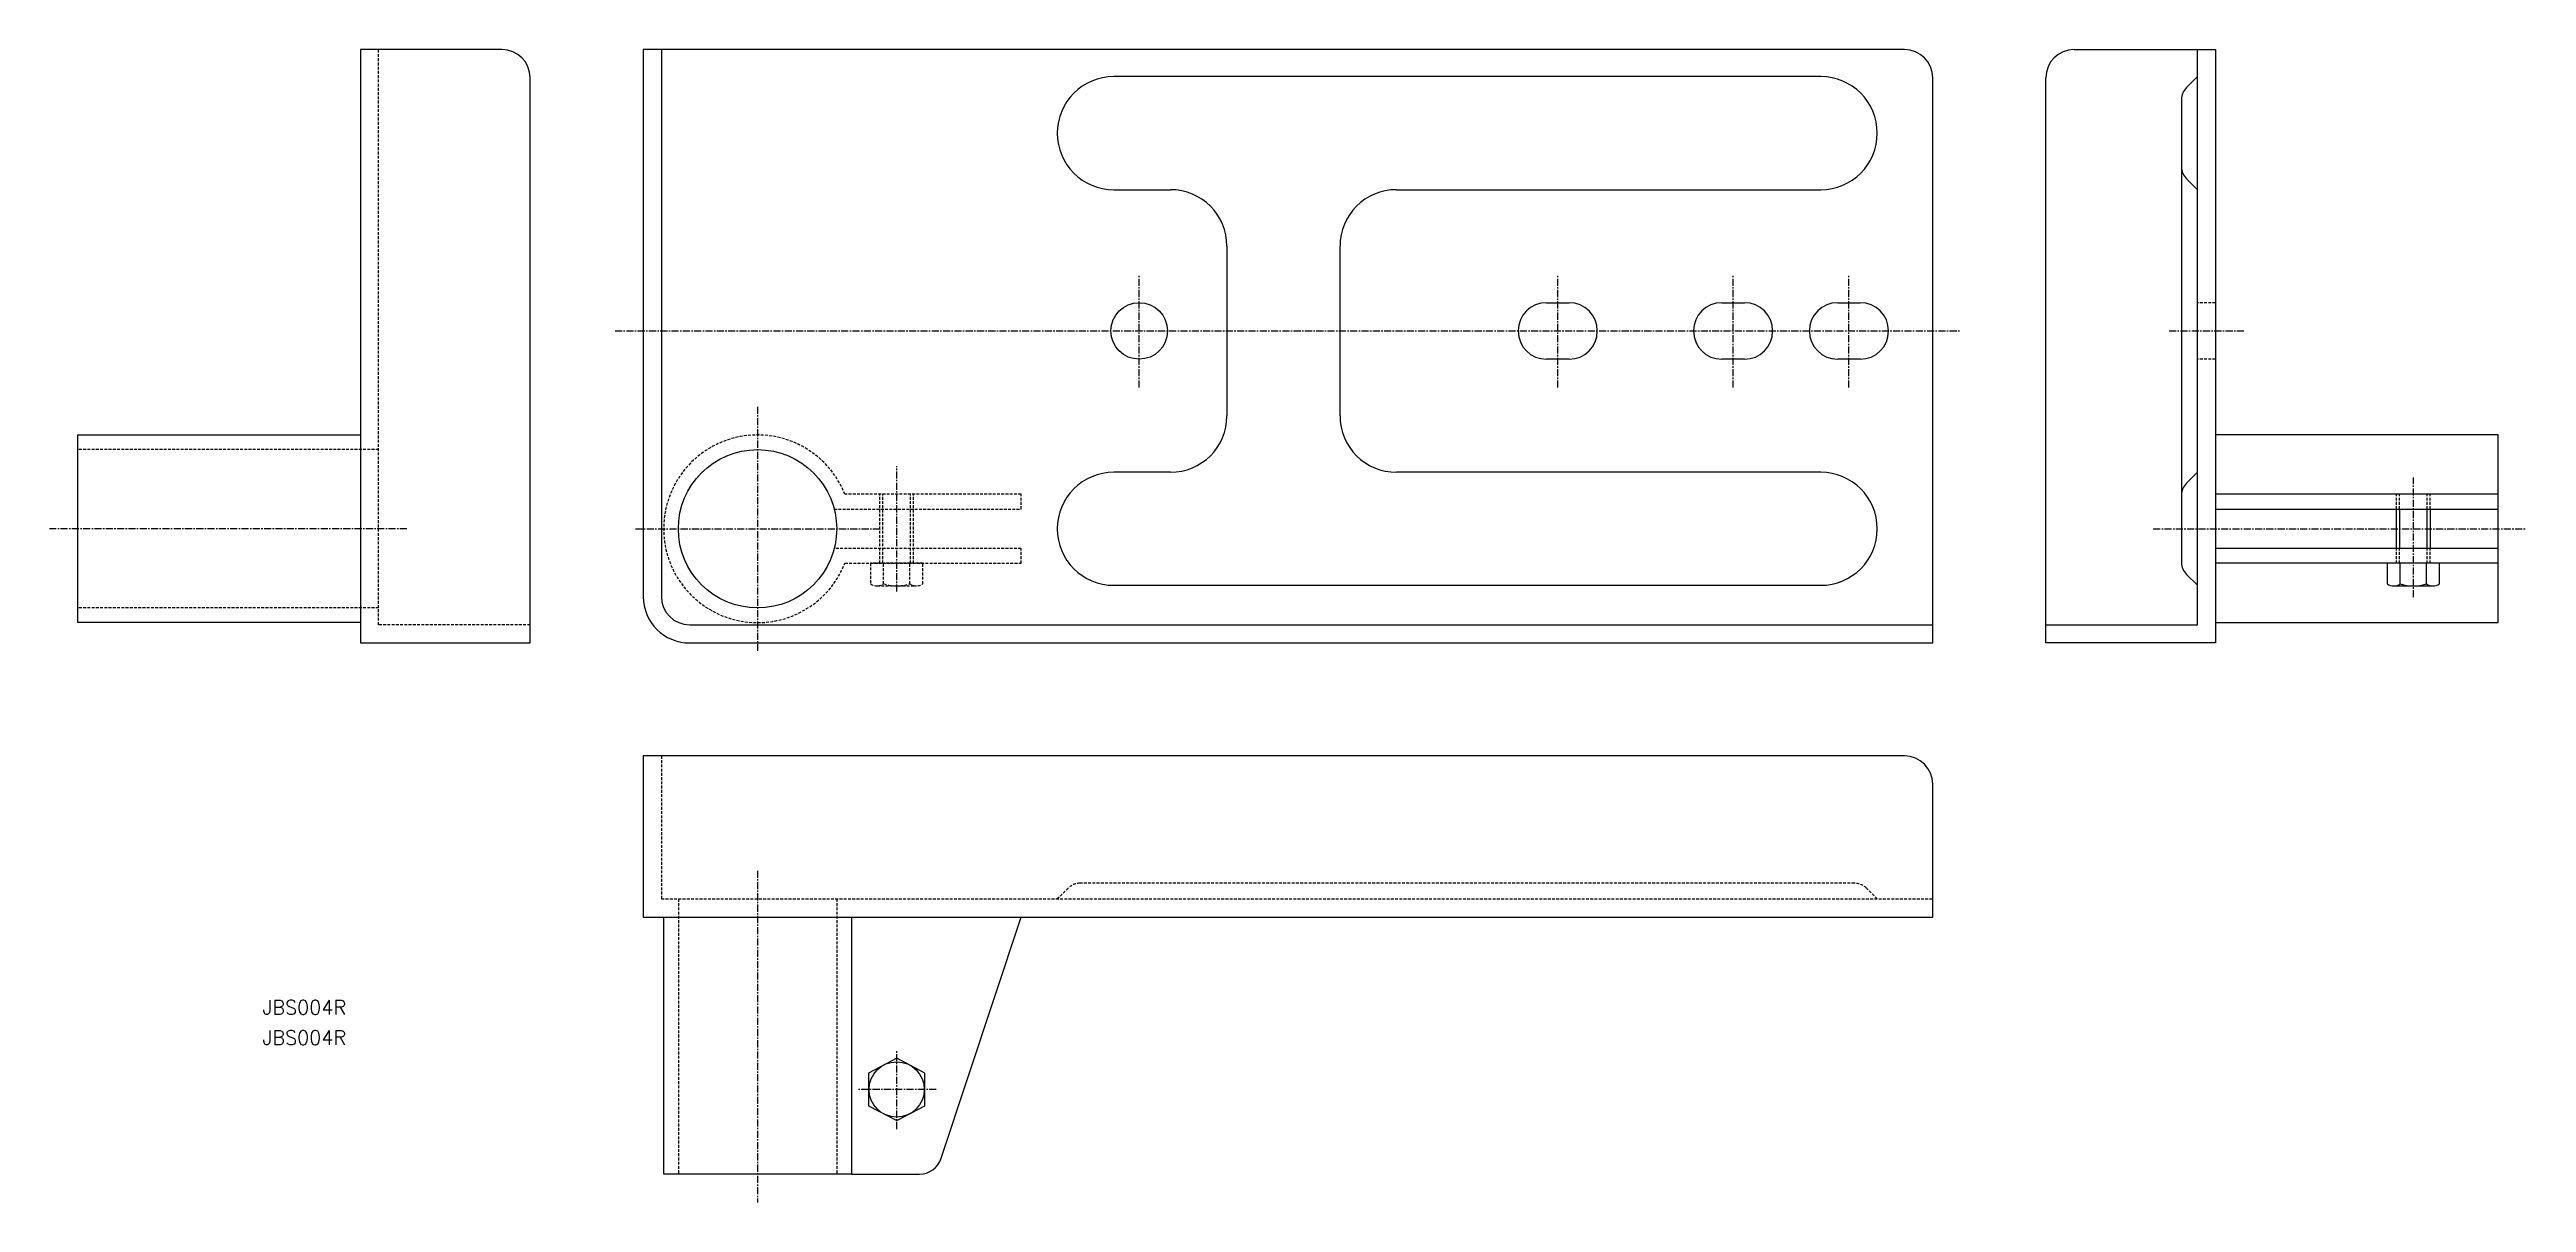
# Model space of a CAD drawing. Extents: x -125 to 313, y -119 to 85.
import ezdxf

# ---------------------------------------------------------------- set-up
doc = ezdxf.new("R2010")
doc.units = 0
doc.linetypes.add('CENTER', pattern=[2, 1.25, -0.25, 0.25, -0.25])
doc.linetypes.add('DASHED', pattern=[0.75, 0.5, -0.25])
doc.layers.get('0').update_dxf_attribs({"linetype": 'CONTINUOUS'})
doc.layers.add('CENTER', color=1, linetype='CENTER')
doc.styles.get("Standard").update_dxf_attribs({"font": 'txt.shx', "bigfont": 'bigfont.shx'})

msp = doc.modelspace()

# ---------------------------------------------------------------- linework, layer by layer
at = {"color": 7, "linetype": 'CONTINUOUS'}
for p, q in [((-45.2, 84.8), (-70.2, 84.8)), ((-70.2, 84.8), (-70.2, -20.2)), ((202.8, 84.8), (-20.2, 84.8)), ((-20.2, 84.8), (-20.2, -12)), ((-17, 84.8), (-17, -12)), ((232.8, 84.8), (257.8, 84.8)), ((254.6, -17), (254.6, 84.8)), ((257.8, 84.8), (257.8, -20.2)), ((-40.2, -20.2), (-40.2, 79.8)), ((188, 80), (63, 80)), ((207.8, -20.2), (207.8, 79.8)), ((227.8, -20.2), (227.8, 79.8)), ((254.6, 80), (252.68, 78.08)), ((251.8, 75.96), (251.8, -5.96)), ((252.68, 61.92), (254.6, 60)), ((63, 60), (73, 60)), ((113, 60), (188, 60)), ((83, 50), (83, 20)), ((103, 20), (103, 50)), ((139.5, 40), (143.5, 40)), ((170.5, 40), (174.5, 40)), ((191, 40), (195, 40)), ((143.5, 30), (139.5, 30)), ((174.5, 30), (170.5, 30)), ((195, 30), (191, 30)), ((-120.2, -16.6), (-120.2, 16.6)), ((-120.2, 16.6), (-70.2, 16.6)), ((307.8, 16.6), (257.8, 16.6)), ((307.8, -16.6), (307.8, 16.6)), ((73, 10), (63, 10)), ((188, 10), (113, 10)), ((254.6, 10), (252.68, 8.08)), ((307.8, 6.1), (257.8, 6.1)), ((257.8, 3.5), (307.8, 3.5)), ((289.8, -3.5), (289.8, 3.5)), ((295.8, 3.5), (295.8, -3.5)), ((307.8, -3.5), (257.8, -3.5)), ((252.68, -8.08), (254.6, -10)), ((307.8, -6.1), (257.8, -6.1)), ((297.42, -6.1), (288.18, -6.1)), ((288.18, -6.1), (288.18, -9.74)), ((290.49, -9.74), (290.49, -6.1)), ((295.11, -9.74), (295.11, -6.1)), ((297.42, -9.74), (297.42, -6.1)), ((63, -10), (188, -10)), ((289.34, -10.1), (296.26, -10.1)), ((-70.2, -16.6), (-120.2, -16.6)), ((-12, -17), (207.8, -17)), ((227.8, -17), (254.6, -17)), ((257.8, -16.6), (307.8, -16.6)), ((-70.2, -20.2), (-40.2, -20.2)), ((-12, -20.2), (207.8, -20.2)), ((257.8, -20.2), (227.8, -20.2)), ((202.8, -40.2), (-20.2, -40.2)), ((-20.2, -40.2), (-20.2, -68.7)), ((207.8, -68.7), (207.8, -45.2)), ((-20.2, -68.7), (207.8, -68.7)), ((-16.6, -114.2), (-16.6, -68.7)), ((16.6, -68.7), (16.6, -114.2)), ((32.46, -111.35), (46.6, -68.7)), ((24.6, -93.67), (19.6, -96.31)), ((19.6, -96.31), (19.6, -102.09)), ((29.6, -96.31), (24.6, -93.67)), ((29.6, -102.09), (29.6, -96.31)), ((19.6, -102.09), (24.6, -104.72)), ((24.6, -104.72), (29.6, -102.09)), ((16.6, -114.2), (-16.6, -114.2)), ((16.6, -114.2), (28.62, -114.2))]:
    msp.add_line(p, q, dxfattribs=at)
at = {"color": 3, "linetype": 'DASHED'}
for p, q in [((-67, -17), (-67, 84.8)), ((257.8, 40), (254.6, 40)), ((257.8, 30), (254.6, 30)), ((-67, 14), (-120.2, 14)), ((46.6, 6.1), (15.44, 6.1)), ((21.6, -6.1), (21.6, 6.1)), ((22.14, -6.1), (22.14, 6.1)), ((27.06, -6.1), (27.06, 6.1)), ((27.6, -6.1), (27.6, 6.1)), ((46.6, 3.5), (46.6, 6.1)), ((289.8, 3.5), (289.8, 6.1)), ((290.34, 3.5), (290.34, 6.1)), ((295.26, 3.5), (295.26, 6.1)), ((295.8, 3.5), (295.8, 6.1)), ((13.56, 3.5), (46.6, 3.5)), ((46.6, -3.5), (13.56, -3.5)), ((46.6, -6.1), (46.6, -3.5)), ((289.8, -6.1), (289.8, -3.5)), ((290.34, -6.1), (290.34, -3.5)), ((295.26, -6.1), (295.26, -3.5)), ((295.8, -6.1), (295.8, -3.5)), ((15.44, -6.1), (46.6, -6.1)), ((29.22, -6.1), (19.98, -6.1)), ((19.98, -6.1), (19.98, -9.74)), ((22.29, -9.74), (22.29, -6.1)), ((26.91, -9.74), (26.91, -6.1)), ((29.22, -9.74), (29.22, -6.1)), ((21.14, -10.1), (28.06, -10.1)), ((-67, -14), (-120.2, -14)), ((-40.2, -17), (-67, -17)), ((-17, -40.2), (-17, -65.5)), ((-17, -65.5), (207.8, -65.5)), ((-14, -65.5), (-14, -114.2)), ((14, -65.5), (14, -114.2)), ((54.92, -63.58), (53, -65.5)), ((193.96, -62.7), (57.04, -62.7)), ((198, -65.5), (196.08, -63.58))]:
    msp.add_line(p, q, dxfattribs=at)
at = {"color": 3, "linetype": 'CONTINUOUS'}
for p, q in [((290.34, 3.5), (290.34, -3.5)), ((295.26, -3.5), (295.26, 3.5))]:
    msp.add_line(p, q, dxfattribs=at)
at = {"color": 7, "linetype": 'CONTINUOUS'}
for centre, radius in [((67.5, 35), 5), ((0, 0), 14), ((24.6, -99.2), 4.89)]:
    msp.add_circle(centre, radius, dxfattribs=at)
for centre, radius, start, end in [((-45.2, 79.8), 5, 360, 90), ((202.8, 79.8), 5, 360, 90), ((232.8, 79.8), 5, 90, 180), ((63, 70), 10, 90, 270), ((188, 70), 10, 270, 90), ((254.8, 75.96), 3, 135.0001, 180), ((254.8, 64.04), 3, 180, 224.9999), ((73, 50), 10, 360, 90), ((113, 50), 10, 90, 180), ((139.5, 35), 5, 90, 270), ((143.5, 35), 5, 270, 90), ((170.5, 35), 5, 90, 270), ((174.5, 35), 5, 270, 90), ((191, 35), 5, 90, 270), ((195, 35), 5, 270, 90), ((73, 20), 10, 270, 0), ((113, 20), 10, 180, 270), ((63, 0), 10, 90, 270), ((188, 0), 10, 270, 90), ((254.8, 5.96), 3, 135.0001, 180), ((254.8, -5.96), 3, 180, 224.9999), ((-12, -12), 8.2, 180, 270), ((-12, -12), 5, 180, 270), ((289.34, -8.09), 2.01, 234.97, 305.03), ((292.8, -2.6), 7.5, 252.0661, 287.9339), ((296.26, -8.09), 2.01, 234.97, 305.03), ((202.8, -45.2), 5, 360, 90), ((28.62, -110.2), 4, 270, 343.3007)]:
    msp.add_arc(centre, radius, start, end, dxfattribs=at)
at = {"color": 3, "linetype": 'DASHED'}
for centre, radius, start, end in [((0, 0), 16.6, 21.5597, 338.4403), ((21.14, -8.09), 2.01, 234.97, 305.03), ((24.6, -2.6), 7.5, 252.0661, 287.9339), ((28.06, -8.09), 2.01, 234.97, 305.03), ((57.04, -65.7), 3, 90.0001, 135), ((193.96, -65.7), 3, 45, 89.9999)]:
    msp.add_arc(centre, radius, start, end, dxfattribs=at)
at = {"layer": 'CENTER', "color": 1, "linetype": 'CENTER'}
for p, q in [((67.5, 25), (67.5, 45)), ((141.5, 25), (141.5, 45)), ((172.5, 25), (172.5, 45)), ((193, 25), (193, 45)), ((-25.2, 35), (212.8, 35)), ((249.6, 35), (262.8, 35)), ((0, 21.6), (0, -21.6)), ((24.6, -11.1), (24.6, 11.1)), ((292.8, -12.1), (292.8, 9.1)), ((-62, 0), (-125.2, 0)), ((-21.6, 0), (21.6, 0)), ((246.8, 0), (312.8, 0)), ((0, -60.5), (0, -119.2)), ((24.6, -106.2), (24.6, -92.2)), ((31.6, -99.2), (17.6, -99.2))]:
    msp.add_line(p, q, dxfattribs=at)

# ---------------------------------------------------------------- texts
at = {"color": 7, "linetype": 'CONTINUOUS'}
for p in [(-87.53, -85.93), (-87.53, -91.28)]:
    msp.add_text('JBS004R', height=2.5, dxfattribs=at).set_placement(p)

doc.saveas('drawing.dxf')
